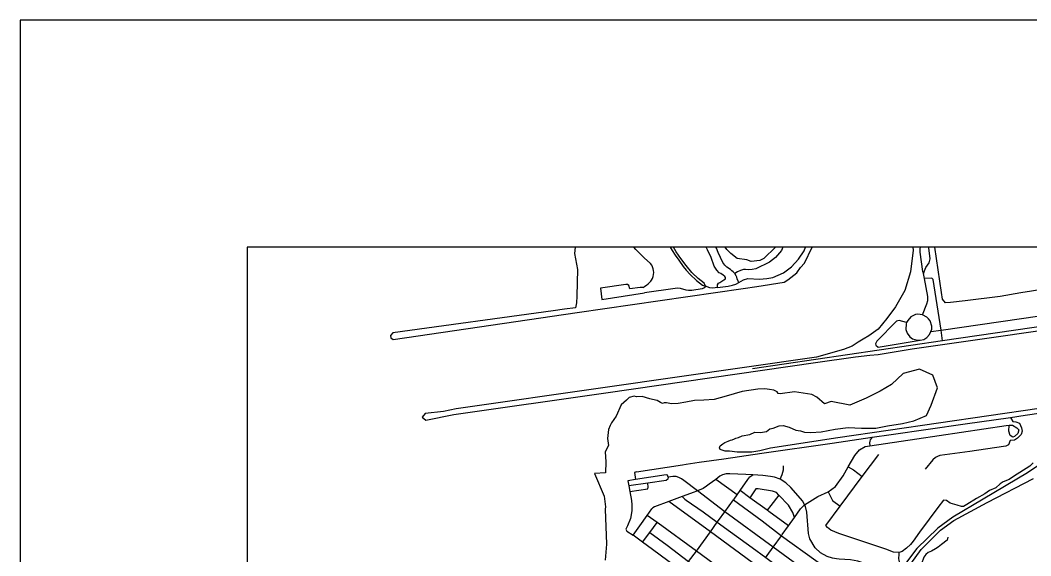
# Model space of a CAD drawing. Header units: millimetres. Extents: x 155 to 304, y 514 to 686.
# Drawn here: x 155.3 to 222.1, y 650.5 to 685.9 of the extents above; entities that cross this region are included whole.
import ezdxf

# ---------------------------------------------------------------- set-up
doc = ezdxf.new("R2010")
doc.units = ezdxf.units.MM
doc.header["$MEASUREMENT"] = 0
doc.layers.add('Default', color=18, linetype='Continuous', true_color=0x000000)

msp = doc.modelspace()

# ---------------------------------------------------------------- linework, layer by layer
at = {"color": 1, "true_color": 0xff0000}
for points in [[(192.008, 670.893), (191.969, 670.483), (192.167, 669.432), (192.136, 668.564), (192.127, 667.663), (192.104, 667.223), (192.026, 666.896), (191.296, 666.799), (190.565, 666.702), (179.971, 665.245), (179.816, 665.072), (179.828, 664.9), (179.989, 664.791), (192.149, 666.577), (203.118, 668.163), (204.019, 668.307), (205.812, 668.591), (206.068, 668.74), (206.644, 669.206), (206.9, 669.557), (207.154, 669.834), (207.664, 670.893)], [(214.316, 670.893), (214.33, 670.703), (214.155, 669.267), (213.791, 668.031), (213.182, 666.951), (212.59, 666.182), (212.022, 665.486), (211.405, 665.044), (211.026, 664.822), (210.71, 664.617), (210.314, 664.364), (209.745, 664.127), (207.959, 663.637), (193.988, 661.625), (184.15, 660.209), (183.321, 660.05), (182.099, 659.9), (181.904, 659.665), (182.135, 659.474), (183.993, 659.832), (194.034, 661.285), (207.896, 663.289), (210.52, 663.653), (211.468, 663.764), (212.037, 663.811), (214.282, 664.174), (227.654, 666.088)], [(196.495, 668.224), (196.604, 668.321), (196.713, 668.395), (196.832, 668.479), (196.921, 668.558), (197, 668.642), (197.059, 668.716), (197.123, 668.835), (197.167, 668.963), (197.187, 669.092), (197.197, 669.229), (197.193, 669.348), (197.173, 669.466), (197.128, 669.59), (197.069, 669.703), (196.976, 669.827), (196.573, 670.2), (196.01, 670.751), (195.886, 670.893)], [(198.295, 670.893), (198.42, 670.677), (198.615, 670.38), (198.848, 670.04), (199.153, 669.622), (199.352, 669.377), (199.607, 669.096), (200.033, 668.698), (200.413, 668.383), (200.628, 668.311)], [(200.628, 668.311), (200.524, 668.516), (200.136, 668.819), (199.746, 669.194), (199.708, 669.23), (199.338, 669.689), (198.996, 670.147), (198.679, 670.593), (198.506, 670.893)], [(201.413, 668.232), (201.409, 668.419), (201.489, 668.516), (201.556, 668.572), (201.833, 668.748), (201.934, 668.817), (201.941, 668.903), (201.897, 668.97), (201.793, 669.044), (201.626, 669.148), (201.527, 669.21), (201.367, 669.385), (201.198, 669.654), (200.998, 670.215), (200.754, 670.723), (200.657, 670.893)], [(202.819, 668.558), (202.771, 668.649), (202.719, 668.815), (202.685, 668.918), (202.636, 669.004), (202.556, 669.16), (202.44, 669.259), (202.367, 669.335), (202.267, 669.417), (202.033, 669.582), (201.895, 669.706), (201.766, 669.881), (201.46, 670.548), (201.344, 670.828), (201.307, 670.893)], [(205.244, 670.893), (204.469, 670.139), (204.213, 670.024), (203.639, 669.948), (203.351, 670.056), (202.713, 670.155), (202.295, 670.47), (202.039, 670.735), (201.919, 670.893)], [(205.729, 670.893), (205.63, 670.674), (205.251, 670.216), (204.839, 669.9), (203.944, 669.466), (203.707, 669.417), (203.466, 669.407), (203.273, 669.427), (203.139, 669.412), (202.927, 669.358), (202.735, 669.273), (202.556, 669.16)], [(202.819, 668.558), (203.138, 668.746), (203.423, 668.826), (204.198, 668.794), (204.672, 668.826), (205.066, 668.904), (205.762, 669.205), (206.3, 669.6), (206.774, 670.106), (207.138, 670.659), (207.225, 670.893)], [(214.773, 670.811), (214.769, 670.563), (214.965, 669.298), (215.031, 669.154), (215.168, 669.549), (215.393, 669.854), (215.462, 670.132), (215.366, 670.847), (215.333, 670.893)], [(214.831, 670.893), (214.773, 670.811)], [(227.835, 670.893), (228.096, 669.117), (228.002, 668.894), (227.355, 668.724), (226.413, 668.625), (225.569, 668.509), (224.841, 668.374), (224.109, 668.292), (223.442, 668.173), (223.417, 668.168), (222.808, 668.099), (222.145, 667.985), (221.458, 667.884), (220.083, 667.647), (217.775, 667.347), (216.811, 667.241), (216.481, 667.221), (216.269, 667.469), (216.201, 667.907), (215.779, 670.893)], [(214.95, 666.431), (215.243, 667.146), (215.306, 667.384), (215.306, 667.641), (215.095, 668.825), (215.031, 669.154)], [(196.495, 668.224), (196.304, 668.241), (195.619, 668.135), (195.548, 668.375), (195.469, 668.425), (195.365, 668.429), (193.693, 668.182), (193.735, 667.817), (193.776, 667.45), (196.59, 667.891)], [(200.628, 668.311), (200.521, 668.202), (200.393, 668.152), (199.716, 668.044), (199.489, 668.029), (199.336, 668.054), (198.961, 668.168), (198.798, 668.192), (198.613, 668.176), (196.59, 667.891)], [(201.413, 668.232), (201.1, 668.192), (200.901, 668.217), (200.628, 668.311)], [(201.413, 668.232), (202.124, 668.323), (202.413, 668.379), (202.62, 668.454), (202.819, 668.558)], [(216.186, 665.42), (215.666, 668.753), (215.597, 668.836), (215.526, 668.853), (215.095, 668.825)], [(215.512, 665.328), (216.186, 665.42), (226.659, 666.934)], [(215.512, 665.328), (215.568, 665.47), (215.568, 665.678), (215.457, 666.022), (215.344, 666.173), (215.244, 666.272), (214.95, 666.431), (214.641, 666.464), (214.486, 666.44), (214.177, 666.289), (213.982, 666.064), (213.909, 665.912), (213.869, 665.829), (213.854, 665.461), (213.939, 665.212), (214.121, 664.968), (214.289, 664.853), (214.598, 664.752), (214.81, 664.752), (215.035, 664.803), (215.232, 664.928), (215.414, 665.12), (215.512, 665.328)], [(227.141, 666.38), (227.014, 666.272), (216.276, 664.72), (216.186, 665.42)], [(213.909, 665.912), (213.417, 666.047), (213.235, 666.014), (211.93, 664.677)], [(216.276, 664.72), (203.72, 662.863)], [(211.93, 664.677), (211.86, 664.518), (211.873, 664.426), (212.027, 664.293), (214.81, 664.752)], [(222.661, 660.237), (209.361, 658.306), (204.916, 657.618), (204.213, 657.434), (203.672, 657.356), (202.712, 657.35), (202.199, 657.422), (201.913, 657.413), (201.591, 657.523), (201.541, 657.648), (201.597, 657.781), (201.769, 657.896), (201.899, 657.988), (202.108, 658.092), (202.276, 658.145), (202.374, 658.18), (202.537, 658.24), (202.616, 658.269), (202.794, 658.334), (203.039, 658.424), (203.545, 658.515), (203.889, 658.665), (204.249, 658.648), (204.639, 658.724), (204.87, 658.897), (205.096, 658.945), (205.494, 659.099), (205.748, 659.106), (206.146, 659.005), (206.594, 658.812), (206.885, 658.76), (207.151, 658.68), (207.578, 658.661), (208.251, 658.695), (209.186, 658.876), (210.045, 658.981), (210.925, 658.941), (211.869, 658.938), (212.65, 659.097), (213.634, 659.254), (214.387, 659.429), (215.219, 659.768), (215.538, 660.467), (215.951, 661.603), (215.635, 662.443), (214.753, 662.841), (213.681, 662.551), (212.916, 661.824), (212.157, 661.375), (211.223, 660.922), (210.165, 660.461), (208.918, 660.695), (208.488, 660.551), (207.976, 660.996), (207.638, 661.174), (206.493, 661.342), (205.546, 661.211), (205.41, 661.234), (205.364, 661.344), (205.141, 661.45), (204.851, 661.495), (204.538, 661.539), (204.075, 661.51), (203.035, 661.358), (201.983, 661.062), (201.196, 660.841), (200.519, 660.797), (199.897, 660.763), (199.324, 660.66), (198.81, 660.576), (198.38, 660.54), (198.034, 660.624), (197.896, 660.614), (197.787, 660.57), (197.649, 660.64), (197.422, 660.763), (197.126, 660.823), (196.939, 660.87), (196.439, 661.03), (196.064, 661.008), (195.901, 661.054), (195.57, 660.969), (195.399, 660.8), (195.04, 660.482), (194.726, 659.736), (194.411, 659.293), (194.315, 659.116), (194.215, 658.849), (194.149, 658.264), (194.206, 657.791), (193.988, 657.377), (194.04, 656.716), (194.021, 655.984), (193.281, 655.94), (193.924, 654.455), (194.02, 653.751), (193.989, 653.584), (194.085, 651.269), (193.988, 650.21)], [(196.066, 656.063), (199.108, 656.519), (199.337, 656.554), (200.211, 656.683), (201.823, 656.922), (204.348, 657.297), (208.979, 657.945), (211.624, 658.341), (212.883, 658.529), (217.766, 659.225), (220.767, 659.655), (221.734, 659.794), (225.207, 660.312)], [(220.767, 659.655), (220.928, 659.382), (221.118, 659.35), (221.355, 659.272), (221.497, 658.971), (221.544, 658.734), (221.465, 658.529), (221.228, 658.277), (221.023, 658.15), (220.754, 658.118), (220.643, 657.834), (220.47, 657.755), (220.312, 657.723), (218.083, 657.407), (216.107, 657.139), (215.949, 657.075), (215.806, 656.996), (215.633, 656.838), (215.127, 656.222)], [(204.597, 650.392), (204.698, 650.531), (205.087, 651.087), (205.637, 651.832), (205.693, 651.908), (206.113, 652.481), (206.507, 653.034), (206.899, 653.609), (207.167, 653.885), (208.046, 654.419), (208.725, 654.736), (209.201, 655.084), (209.705, 655.795), (210.049, 656.392), (210.48, 657.139), (210.797, 657.517), (211.16, 657.723), (211.478, 657.772), (214.574, 658.245), (220.485, 659.113), (220.675, 659.129), (220.896, 659.146), (221.196, 658.971), (221.323, 658.829), (221.243, 658.577), (221.038, 658.387), (220.912, 658.355), (220.737, 658.45), (220.659, 658.751), (220.675, 659.129)], [(211.624, 658.341), (211.502, 658.172), (211.474, 658.079), (211.456, 657.969), (211.478, 657.772)], [(216.333, 654.178), (215.972, 653.694), (215.399, 652.933), (214.767, 652.069), (214.328, 651.467), (214.153, 651.261), (213.895, 651.006), (213.609, 650.8), (213.416, 650.732), (213.389, 650.722), (213.04, 650.753), (212.535, 650.942), (209.438, 651.97), (208.9, 652.191), (208.678, 652.381), (208.568, 652.508), (209.519, 653.785), (210.974, 655.741), (212.061, 657.202)], [(224.211, 657.556), (221.888, 655.99), (218.964, 654.252), (216.957, 653.051), (215.961, 652.339), (214.586, 650.98), (213.907, 650.079), (213.717, 649.542)], [(205.559, 655.57), (205.678, 655.871), (205.732, 656.024), (205.762, 656.193), (205.772, 656.45)], [(210.049, 656.392), (210.386, 656.19), (210.974, 655.741)], [(222.271, 656.648), (222.049, 656.427), (221.386, 656.017), (221.038, 655.795), (220.675, 655.558), (220.295, 655.399), (220.09, 655.257), (219.806, 655.005), (219.379, 654.815), (219.063, 654.609), (218.525, 654.294), (217.878, 653.898), (217.656, 653.771), (217.529, 653.771), (217.245, 653.85), (216.786, 653.993), (216.549, 654.167), (216.333, 654.178)], [(198.164, 655.7), (198.101, 655.827), (198.022, 655.867), (195.99, 655.543), (195.493, 655.463), (195.556, 655.131), (195.632, 654.756), (195.73, 654.167), (195.761, 653.867), (195.761, 653.488), (195.667, 652.982), (195.476, 652.491), (195.351, 652.271), (195.433, 652.144), (195.834, 651.866)], [(198.164, 655.7), (198.135, 655.566), (198.022, 655.482), (196.807, 655.309), (195.556, 655.131)], [(196.066, 656.063), (195.935, 656.002), (195.99, 655.543)], [(207.167, 653.885), (207.041, 654.119), (206.267, 655.03), (205.931, 655.321), (205.559, 655.57), (205.189, 655.694), (204.908, 655.753), (204.404, 655.817), (203.751, 655.847), (203.277, 655.877), (202.225, 655.926), (201.979, 655.916), (201.736, 655.852), (201.564, 655.759), (201.292, 655.54), (200.867, 655.23), (200.694, 655.106), (200.467, 654.943), (200.097, 654.795), (199.871, 654.715), (199.071, 654.416), (198.2, 654.095), (197.241, 653.738), (197.143, 653.669)], [(200.097, 654.795), (199.183, 655.477), (199.039, 655.586), (198.856, 655.679), (198.673, 655.748), (198.466, 655.748), (198.164, 655.7)], [(199.505, 650.121), (200.016, 650.811), (200.943, 652.09), (201.396, 652.727), (201.468, 652.83), (201.898, 653.416), (202.479, 654.197), (202.514, 654.244), (202.714, 654.528), (202.912, 654.816), (203.411, 655.54), (203.558, 655.723), (203.751, 655.847)], [(213.717, 649.542), (214.175, 649.969), (214.87, 650.917), (215.499, 651.56), (215.551, 651.613), (216.15, 652.197), (217.036, 652.83), (219.233, 654.031), (222.292, 655.609)], [(195.632, 654.756), (196.801, 654.939), (196.841, 655.047), (196.807, 655.309)], [(202.714, 654.528), (201.292, 655.54)], [(206.507, 653.034), (206.386, 653.375), (206.094, 653.846), (205.47, 654.523), (205.31, 654.697), (205.038, 654.772), (204.091, 654.929), (203.941, 654.929), (203.552, 654.341)], [(199.071, 654.416), (199.244, 654.248), (199.339, 654.18), (200.46, 653.404), (201.396, 652.727), (202.273, 652.091), (203.695, 651.048), (204.597, 650.392), (205.399, 649.803), (206.501, 649.019), (207.796, 648.033), (208.273, 647.665), (209.603, 646.712), (210.985, 645.732), (212.306, 644.797), (214.182, 643.469), (215.863, 642.177), (217.359, 641.021)], [(211.5, 646.477), (208.304, 648.731), (205.087, 651.087), (201.898, 653.416), (200.097, 654.795)], [(206.113, 652.481), (204.794, 653.443), (204.69, 653.518), (203.552, 654.341), (202.912, 654.816)], [(205.47, 654.523), (204.945, 653.828), (204.69, 653.518)], [(208.725, 654.736), (209.011, 654.167), (209.519, 653.785)], [(195.834, 651.866), (196.289, 652.483), (196.777, 653.175), (197.084, 653.605), (197.143, 653.669)], [(224.616, 634.616), (223.825, 635.263), (223.118, 635.79), (220.001, 638.109), (216.931, 640.422), (213.685, 642.778), (210.51, 645.089), (207.351, 647.412), (204.132, 649.759), (200.943, 652.09), (198.2, 654.095)], [(202.479, 654.197), (204.367, 652.825), (205.637, 651.832), (207.913, 650.194), (208.864, 649.508), (210.854, 648.01), (212.043, 647.198)], [(213.141, 648.765), (212.914, 648.837), (212.801, 648.873), (212.351, 649.084), (211.508, 649.766), (211.016, 650.043), (210.68, 650.161), (210.2, 650.243), (209.442, 650.294), (209.271, 650.314), (209.008, 650.345), (208.656, 650.46), (208.222, 650.71), (207.87, 651.036), (207.518, 651.63), (207.42, 651.98), (207.308, 653.392), (207.223, 653.769), (207.167, 653.885)], [(223.778, 633.399), (222.94, 634.031), (222.233, 634.548), (219.116, 636.829), (215.961, 639.128), (212.758, 641.49), (209.584, 643.804), (206.407, 646.126), (203.206, 648.482), (200.016, 650.811), (197.495, 652.659), (197.423, 652.711), (196.777, 653.175)], [(196.469, 651.4), (196.948, 652.046), (197.423, 652.711)], [(221.975, 632.712), (221.033, 633.394), (220.798, 633.568), (218.182, 635.502), (214.993, 637.766), (211.775, 640.129), (208.613, 642.46), (205.439, 644.79), (202.25, 647.145), (199.06, 649.499), (197.111, 650.927), (196.469, 651.4), (195.834, 651.866)], [(196.948, 652.046), (198.085, 651.211), (199.505, 650.121), (201.433, 648.772), (202.754, 647.852)], [(216.634, 651.743), (216.575, 651.551), (216.204, 651.254), (215.997, 651.087), (215.804, 650.973), (215.553, 650.824), (215.336, 650.725), (215.182, 650.587), (215.053, 650.41), (214.989, 650.281), (214.94, 650.099), (214.89, 649.936), (214.812, 649.792), (214.585, 649.629), (214.288, 649.609), (214.09, 649.673)], [(213.566, 649.758), (213.552, 649.794), (213.466, 650.014), (213.405, 650.221), (213.399, 650.315), (213.409, 650.605), (213.416, 650.732)]]:
    msp.add_lwpolyline(points, dxfattribs=at)
at = {"layer": 'Default'}
msp.add_lwpolyline([(155.349, 513.544), (304.101, 513.544), (304.101, 685.893), (155.349, 685.893)], close=True, dxfattribs=at)
for points in [[(170.349, 670.893), (170.349, 582.998)], [(170.349, 582.998), (289.101, 582.998), (289.101, 670.893), (170.349, 670.893)]]:
    msp.add_lwpolyline(points, dxfattribs=at)

doc.saveas('drawing.dxf')
